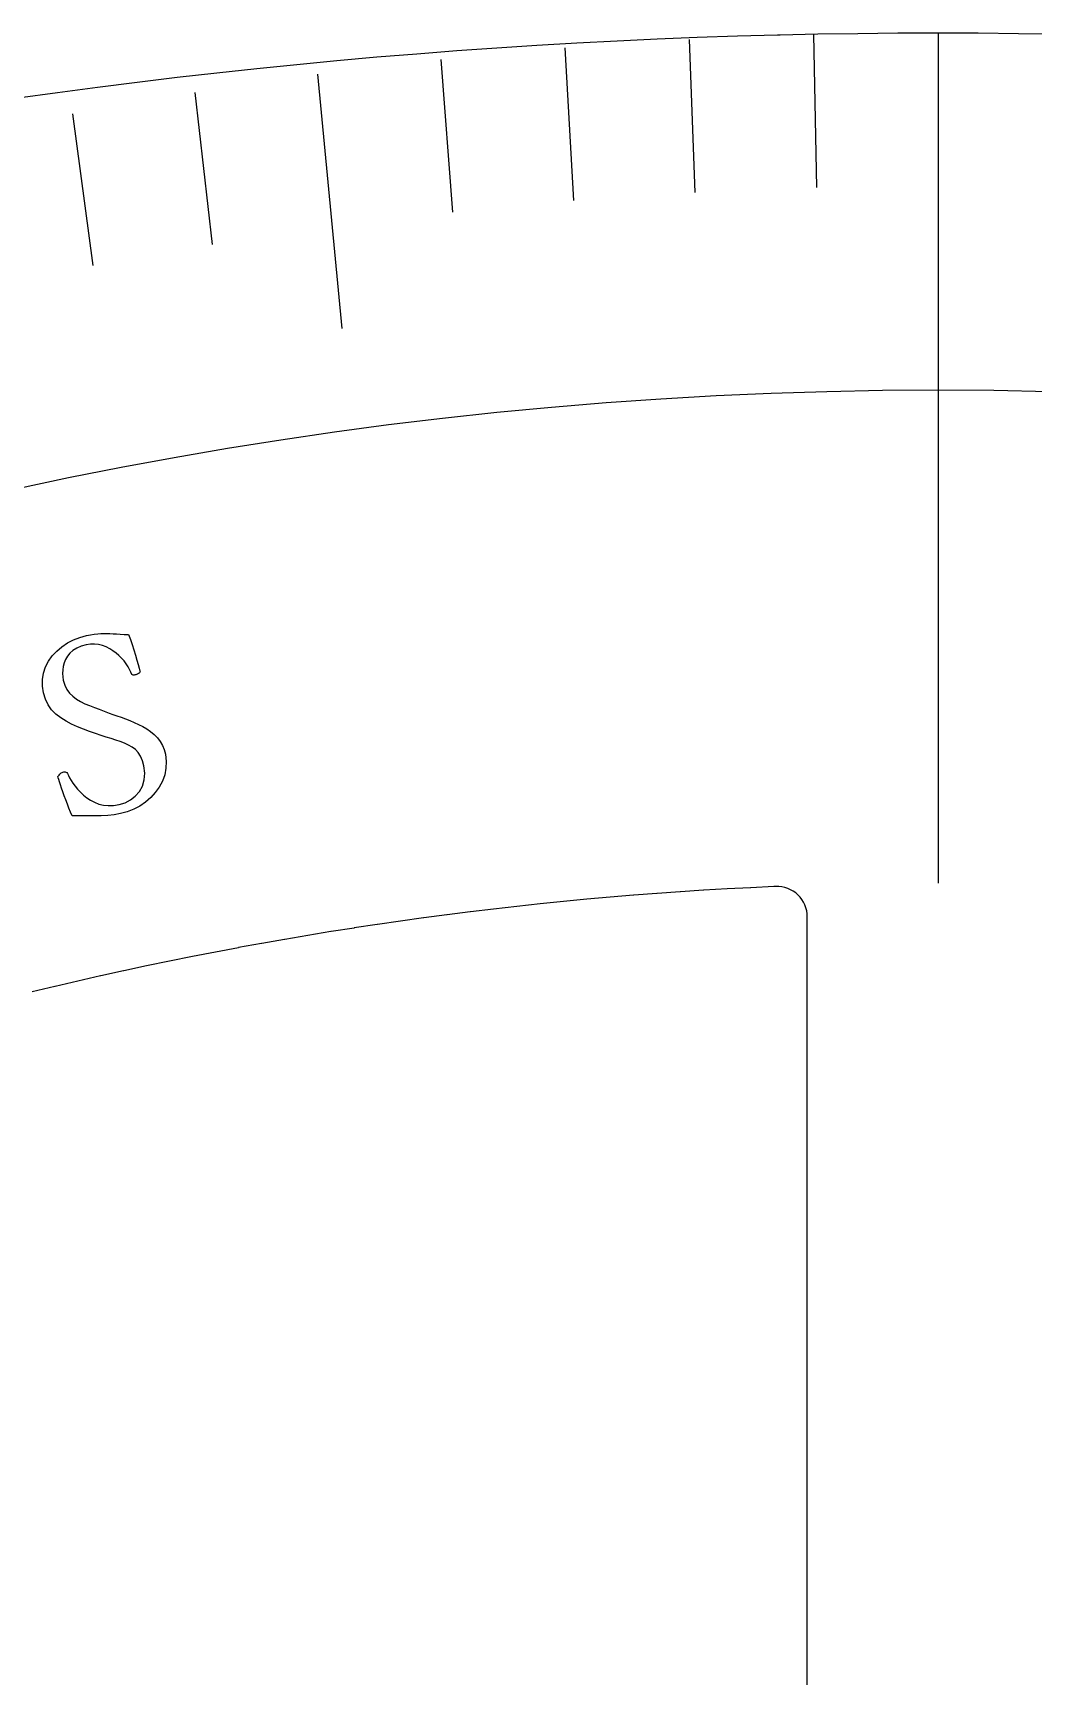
# Model space of a CAD drawing. Header units: millimetres. Extents: x -54 to 54, y -54 to 54.
# Drawn here: x -7.47 to 0.78, y 40.43 to 54 of the extents above; entities that cross this region are included whole.
import ezdxf

# ---------------------------------------------------------------- set-up
doc = ezdxf.new("R2010")
doc.units = ezdxf.units.MM
for name, color, linetype in [('CUT_INNER', 6, 'Continuous'), ('CUT_OUTER', 1, 'Continuous'), ('ENGRAVE', 7, 'Continuous'), ('ENGRAVE_FINE', 8, 'Continuous'), ('TEXT', 5, 'Continuous')]:
    doc.layers.add(name, color=color, linetype=linetype)

msp = doc.modelspace()

# ---------------------------------------------------------------- linework, layer by layer
at = {"layer": 'CUT_INNER'}
msp.add_lwpolyline([(-1.08, 30.376), (-1.08, 46.7017), (-1.0813, 46.7268), (-1.085, 46.7517), (-1.0913, 46.776), (-1.1, 46.7997), (-1.111, 46.8223), (-1.1242, 46.8437), (-1.1395, 46.8636), (-1.1568, 46.882), (-1.1758, 46.8985), (-1.1963, 46.913), (-1.2182, 46.9253), (-1.2413, 46.9354), (-1.2652, 46.9431), (-1.2898, 46.9484), (-1.3148, 46.9512), (-1.34, 46.9515), (-1.3539, 46.9509), (-1.3554, 46.9509), (-1.5473, 46.942), (-1.5488, 46.942), (-1.7406, 46.9319), (-1.7421, 46.9319), (-1.9339, 46.9207), (-1.9354, 46.9206), (-2.127, 46.9082), (-2.1286, 46.9081), (-2.3201, 46.8946), (-2.3217, 46.8945), (-2.5131, 46.8797), (-2.5147, 46.8796), (-2.7061, 46.8637), (-2.7076, 46.8636), (-2.8989, 46.8465), (-2.9004, 46.8464), (-3.0916, 46.8282), (-3.0931, 46.828), (-3.2842, 46.8086), (-3.2857, 46.8084), (-3.4767, 46.7879), (-3.4782, 46.7877), (-3.669, 46.7659), (-3.6705, 46.7658), (-3.8612, 46.7428), (-3.8627, 46.7426), (-4.0532, 46.7185), (-4.0548, 46.7183), (-4.2451, 46.6931), (-4.2467, 46.6929), (-4.4369, 46.6665), (-4.4384, 46.6662), (-4.6285, 46.6386), (-4.63, 46.6384), (-4.8199, 46.6097), (-4.8214, 46.6094), (-5.0111, 46.5795), (-5.0126, 46.5792), (-5.2021, 46.5482), (-5.2036, 46.5479), (-5.3929, 46.5157), (-5.3945, 46.5154), (-5.5836, 46.482), (-5.5851, 46.4817), (-5.774, 46.4471), (-5.7755, 46.4468), (-5.9642, 46.4111), (-5.9657, 46.4108), (-6.1542, 46.3739), (-6.1557, 46.3736), (-6.3439, 46.3356), (-6.3454, 46.3353), (-6.5334, 46.2961), (-6.5349, 46.2958), (-6.7227, 46.2554), (-6.7242, 46.2551), (-6.9117, 46.2136), (-6.9132, 46.2133), (-7.1005, 46.1706), (-7.102, 46.1703), (-7.2889, 46.1265), (-7.2904, 46.1261), (-7.4771, 46.0812)], dxfattribs=at)
at = {"layer": 'CUT_OUTER'}
msp.add_lwpolyline([(-7.5963, 53.463), (-7.2681, 53.5086), (-6.9397, 53.5522), (-6.6109, 53.5938), (-6.282, 53.6334), (-5.9528, 53.6709), (-5.6233, 53.7064), (-5.2937, 53.7399), (-4.9638, 53.7714), (-4.6338, 53.8008), (-4.3036, 53.8282), (-3.9732, 53.8536), (-3.6427, 53.877), (-3.3121, 53.8983), (-2.9813, 53.9176), (-2.6504, 53.9349), (-2.3194, 53.9502), (-1.9884, 53.9634), (-1.6572, 53.9746), (-1.326, 53.9837), (-1.3031, 53.9842), (-0.994, 53.9909), (-0.6627, 53.9959), (-0.3313, 53.999), (0, 54), (0.3313, 53.999), (0.6627, 53.9959), (0.994, 53.9909)], dxfattribs=at)
at = {"layer": 'ENGRAVE'}
msp.add_lwpolyline([(0, 54), (0, 46.98)], dxfattribs=at)
msp.add_circle((0, 15.4308), 35.6208, dxfattribs=at)
at = {"layer": 'ENGRAVE_FINE'}
for points in [[(-3.0809, 53.8768), (-3.0087, 52.6149)], [(-2.0555, 53.9452), (-2.0074, 52.6824)], [(-1.0282, 53.9863), (-1.0041, 52.7229)], [(-4.1035, 53.7811), (-4.0073, 52.5205)], [(-5.1223, 53.6583), (-4.922, 51.5603)], [(-6.1365, 53.5087), (-5.9924, 52.252)], [(-7.1452, 53.3324), (-6.9771, 52.0781)]]:
    msp.add_lwpolyline(points, dxfattribs=at)
at = {"layer": 'TEXT'}
msp.add_lwpolyline([(-7.0303, 49.0237), (-6.9963, 49.0303), (-6.965, 49.0353), (-6.9365, 49.0387), (-6.9108, 49.0404), (-6.8864, 49.041), (-6.8615, 49.041), (-6.8361, 49.0403), (-6.8104, 49.0389), (-6.7829, 49.0373), (-6.7522, 49.0356), (-6.7185, 49.034), (-6.6817, 49.0324), (-6.6667, 48.9911), (-6.6523, 48.949), (-6.6385, 48.906), (-6.6253, 48.8622), (-6.6133, 48.8208), (-6.6032, 48.7849), (-6.5949, 48.7545), (-6.5885, 48.7297), (-6.5876, 48.7245), (-6.5894, 48.7194), (-6.5939, 48.7146), (-6.601, 48.7099), (-6.6092, 48.7058), (-6.6166, 48.7025), (-6.6234, 48.7001), (-6.6294, 48.6985), (-6.637, 48.6976), (-6.644, 48.6979), (-6.6504, 48.6995), (-6.6561, 48.7024), (-6.6637, 48.7226), (-6.6739, 48.7439), (-6.6866, 48.7665), (-6.702, 48.7903), (-6.7198, 48.8142), (-6.7396, 48.8371), (-6.7614, 48.8589), (-6.7853, 48.8798), (-6.8109, 48.899), (-6.8382, 48.9156), (-6.8671, 48.9297), (-6.8976, 48.9413), (-6.9294, 48.9494), (-6.9622, 48.9531), (-6.9961, 48.9524), (-7.031, 48.9472), (-7.0737, 48.9357), (-7.1106, 48.9205), (-7.1416, 48.9016), (-7.1667, 48.879), (-7.1868, 48.8538), (-7.2026, 48.8272), (-7.2143, 48.7992), (-7.2217, 48.7698), (-7.2257, 48.7401), (-7.2269, 48.7113), (-7.2252, 48.6834), (-7.2209, 48.6563), (-7.209, 48.6156), (-7.1921, 48.5797), (-7.1702, 48.5486), (-7.1434, 48.5224), (-7.1127, 48.4997), (-7.0793, 48.4794), (-7.0432, 48.4613), (-7.0045, 48.4455), (-6.9643, 48.4307), (-6.9239, 48.4156), (-6.8834, 48.4002), (-6.8427, 48.3845), (-6.8115, 48.3732), (-6.7788, 48.3613), (-6.7445, 48.3488), (-6.7087, 48.3357), (-6.6723, 48.3217), (-6.6363, 48.3065), (-6.6007, 48.29), (-6.5654, 48.2722), (-6.5315, 48.2526), (-6.5002, 48.2306), (-6.4712, 48.2062), (-6.4448, 48.1794), (-6.4218, 48.1499), (-6.4031, 48.1174), (-6.3888, 48.0819), (-6.3788, 48.0434), (-6.3717, 47.9854), (-6.3735, 47.9293), (-6.384, 47.875), (-6.4033, 47.8226), (-6.4297, 47.7732), (-6.4617, 47.7278), (-6.4993, 47.6865), (-6.5425, 47.6491), (-6.5898, 47.6167), (-6.6398, 47.5902), (-6.6925, 47.5695), (-6.748, 47.5546), (-6.8015, 47.5449), (-6.8546, 47.5384), (-6.9074, 47.535), (-6.9599, 47.5349), (-7.0109, 47.5359), (-7.0591, 47.5364), (-7.1044, 47.5363), (-7.1469, 47.5355), (-7.1606, 47.5667), (-7.174, 47.5992), (-7.1874, 47.6328), (-7.2005, 47.6676), (-7.2131, 47.7019), (-7.2247, 47.7342), (-7.2352, 47.7643), (-7.2446, 47.7924), (-7.2526, 47.8169), (-7.2588, 47.8362), (-7.2631, 47.8505), (-7.2655, 47.8597), (-7.261, 47.8663), (-7.2559, 47.8726), (-7.2503, 47.8786), (-7.2443, 47.8842), (-7.2378, 47.8892), (-7.2309, 47.8933), (-7.2237, 47.8964), (-7.2162, 47.8986), (-7.2069, 47.8993), (-7.199, 47.8972), (-7.1925, 47.8921), (-7.1874, 47.8841), (-7.1794, 47.8681), (-7.1691, 47.8495), (-7.1562, 47.8285), (-7.141, 47.805), (-7.1232, 47.7802), (-7.103, 47.7556), (-7.0801, 47.7311), (-7.0548, 47.7067), (-7.0269, 47.6839), (-6.9966, 47.664), (-6.9638, 47.6471), (-6.9285, 47.6332), (-6.8905, 47.6236), (-6.8496, 47.6197), (-6.8058, 47.6214), (-6.759, 47.6287), (-6.71, 47.6435), (-6.6661, 47.6663), (-6.6272, 47.6971), (-6.5933, 47.7359), (-6.5674, 47.7813), (-6.5525, 47.8318), (-6.5487, 47.8874), (-6.5559, 47.9482), (-6.5672, 47.9907), (-6.5825, 48.0272), (-6.6021, 48.0576), (-6.6257, 48.082), (-6.6529, 48.1022), (-6.6827, 48.1201), (-6.7154, 48.1357), (-6.7508, 48.149), (-6.7882, 48.1612), (-6.8271, 48.1736), (-6.8674, 48.1863), (-6.9091, 48.1993), (-6.956, 48.2155), (-7.004, 48.2327), (-7.053, 48.251), (-7.103, 48.2703), (-7.1521, 48.2917), (-7.1983, 48.3165), (-7.2417, 48.3446), (-7.2822, 48.3761), (-7.318, 48.4118), (-7.347, 48.4528), (-7.3693, 48.4991), (-7.3848, 48.5506), (-7.3933, 48.6071), (-7.3932, 48.6617), (-7.3844, 48.7142), (-7.367, 48.7647), (-7.3422, 48.8123), (-7.3117, 48.856), (-7.2752, 48.8959), (-7.233, 48.932), (-7.1864, 48.9633), (-7.1371, 48.989), (-7.0851, 49.0092), (-7.0303, 49.0237)], close=True, dxfattribs=at)

doc.saveas('drawing.dxf')
